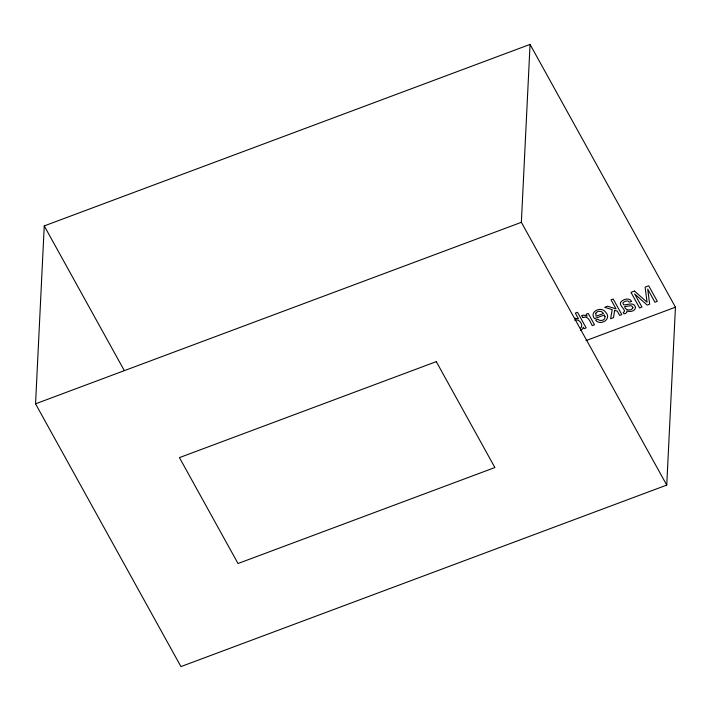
<?xml version="1.0" encoding="UTF-8"?>
<svg xmlns="http://www.w3.org/2000/svg" width="711" height="711" viewBox="0 0 711 711"><rect width="100%" height="100%" fill="white"/><g stroke="black" fill="none" stroke-linecap="round" stroke-linejoin="round"><path stroke-width="1.07" d="M35.55 403.821L44.251 225.911L530.059 44.402L675.45 307.179L666.749 485.089L180.941 666.598L35.55 403.821L521.359 222.312L530.059 44.402M580.603 328.233C584.087 325.007 579.021 318.235 574.719 320.19M580.336 330.499L582.585 328.909L583.269 327.22L584.078 328.678L586.157 327.895L577.536 312.298L575.332 313.124L578.452 318.759L574.737 318.261M585.988 340.605L675.45 307.179M521.359 222.312L666.749 485.089M44.251 225.911L124.194 370.387M604.999 316.626C605.683 320.439 599.977 321.728 597.782 319.257L595.56 320.092C600.422 326.358 612.153 318.937 605.79 312.413C601.799 305.686 588.69 311.365 594.538 318.661L604.412 314.973L604.999 316.626M635.492 307.463C635.225 311.462 629.786 312.182 626.782 310.903L626.978 312.093L625.662 313.427L624 313.818L623.218 312.413C627.662 310.983 618.943 305.908 620.534 302.486C622.729 299.144 629.288 297.234 631.661 301.393L629.546 302.184L627.644 300.877L625.316 301.197L623.2 302.522L622.898 303.321L623.716 304.912C627.333 304.966 634.479 301.58 635.492 307.463M614.571 310.387L613.531 317.666L610.642 318.75L612.162 309.623L604.661 307.312L607.55 306.228L616.028 308.867L611.033 299.846L613.211 299.038L621.805 314.573L619.637 315.391L617.281 311.134L614.571 310.387M595.782 313.258L596.031 316.279L603.515 313.48C601.959 310.689 597.4 310.431 595.782 313.258M632.906 307.685C631.599 311.329 625.262 310.423 624.542 306.601L630.755 305.677L631.892 306.032L632.906 307.685M583.029 317.524L581.562 315.693L583.642 315.097L587.162 316.208L586.077 314.253L588.228 313.444L594.494 324.776L592.236 325.629C590.494 322.376 588.121 315.124 583.029 317.524M436.287 361.641L179.43 457.617L238.016 563.512L494.883 467.545L436.287 361.641M634.532 291.066L630.986 292.39L639.589 307.934L641.962 307.045L634.656 293.954L647.179 305.099L649.658 304.166L647.712 289.075L654.902 302.211L657.293 301.322L648.69 285.778L645.108 287.12L647.072 302.237L634.532 291.066"/></g></svg>
